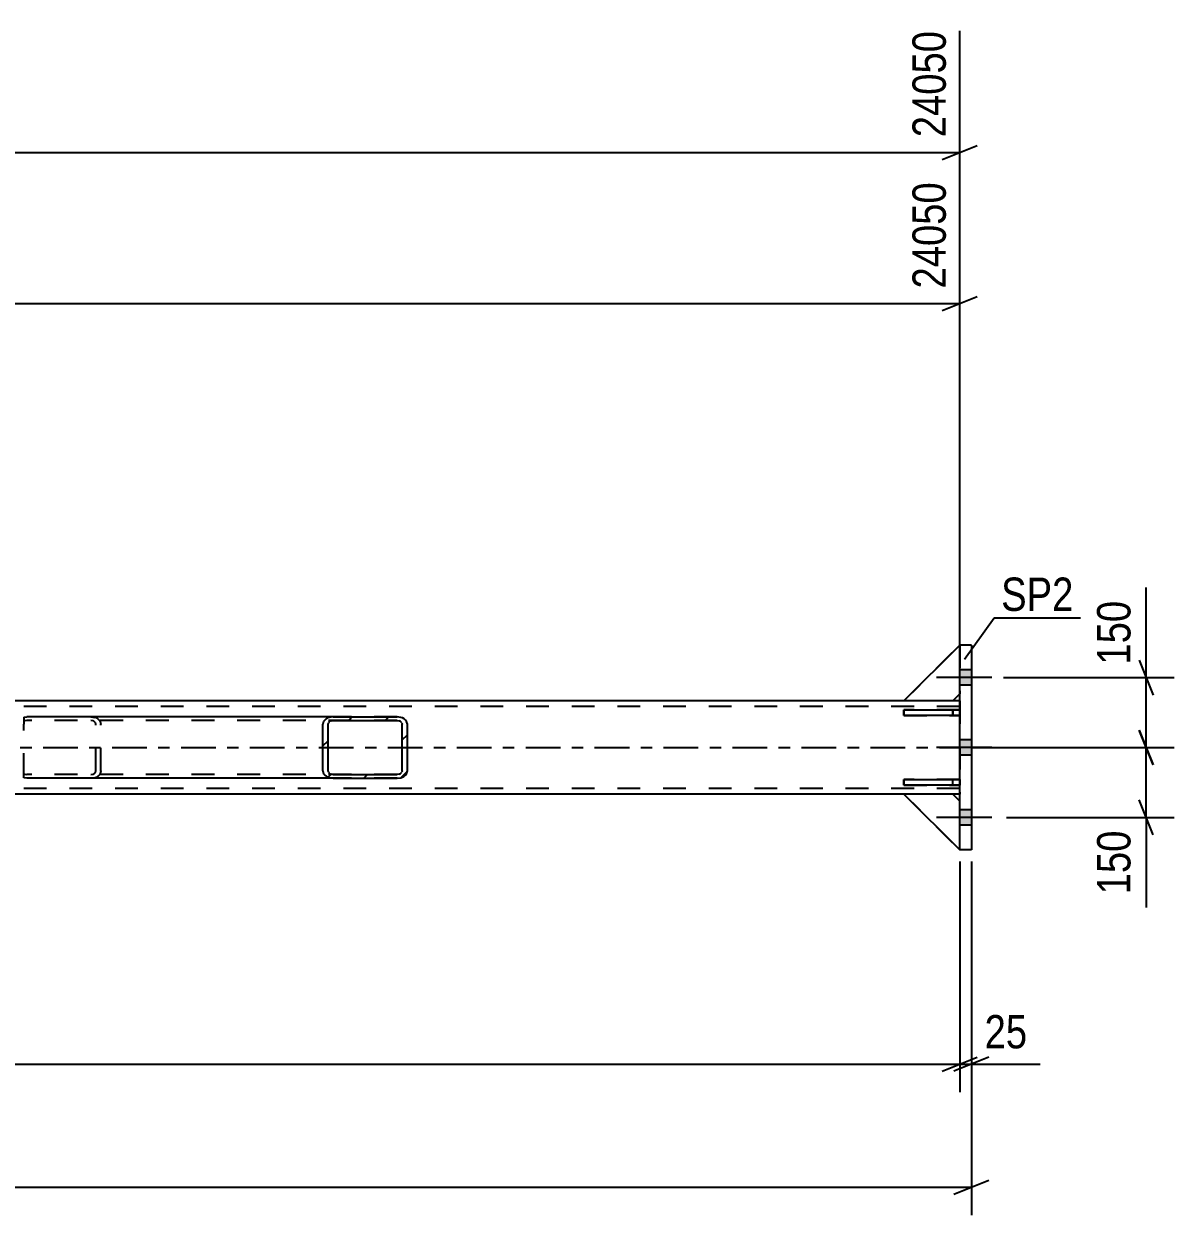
# Model space of a CAD drawing. Header units: millimetres. Extents: x -400 to 789, y -648 to 193.
# Drawn here: x 563.6 to 662.3, y -285.5 to -183.2 of the extents above; entities that cross this region are included whole.
import ezdxf

# ---------------------------------------------------------------- set-up
doc = ezdxf.new("R2010")
doc.units = ezdxf.units.MM
doc.linetypes.add('DXK_LINE_DOT2', pattern=[3.9198, 1.9599, -1.9599])
doc.linetypes.add('DXK_LINE_DOT3', pattern=[5.9187, 2.979, -0.9799, 0.9799, -0.9799])
doc.styles.add('Arial Narrow', font='ARIALN.TTF', dxfattribs={"height": 0.2})

# ---------------------------------------------------------------- blocks, each defined once
blk = doc.blocks.new('Part-392021936-4080 - 4046')
at = {"color": 2, "linetype": 'Continuous'}
for p, q in [((643.93, -254.15), (643.93, -236.55)), ((644.93, -236.55), (643.93, -236.55)), ((644.93, -236.55), (644.93, -254.15)), ((644.93, -254.15), (643.93, -254.15))]:
    blk.add_line(p, q, dxfattribs=at)
blk = doc.blocks.new('Part-392021936-4125 - 4046')
at = {"color": 2, "linetype": 'Continuous'}
for p, q in [((639.13, -241.35), (-287.06, -241.35)), ((643.93, -241.35), (643.33, -241.35)), ((639.13, -249.35), (442.94, -249.35)), ((643.93, -249.35), (643.33, -249.35))]:
    blk.add_line(p, q, dxfattribs=at)
at = {"color": 7, "linetype": 'DXK_LINE_DOT2'}
for p, q in [((643.33, -241.35), (639.13, -241.35)), ((643.93, -241.35), (643.93, -249.35)), ((643.93, -241.83), (-287.06, -241.83)), ((643.93, -248.87), (-287.06, -248.87)), ((643.93, -249.35), (-161.06, -249.35)), ((643.33, -249.35), (639.13, -249.35))]:
    blk.add_line(p, q, dxfattribs=at)
at = {"color": 7, "linetype": 'DXK_LINE_DOT3'}
blk.add_line((-287.06, -245.35), (643.93, -245.35), dxfattribs=at)
blk = doc.blocks.new('Part-392021936-4110 - 4046')
at = {"linetype": 'Continuous'}
h = blk.add_hatch(dxfattribs=at)
h.set_pattern_fill('', scale=0.7, style=0, pattern_type=0)
h.set_pattern_definition([(45, (595.9531, -247.9456), (-1.57154, 1.57154), [])])
h.paths.add_polyline_path([(595.62, -247.99), (595.95, -247.95), (596.24, -247.81), (596.43, -247.6), (596.5, -247.35), (596.5, -243.35), (596.43, -243.11), (596.24, -242.9), (595.95, -242.76), (595.62, -242.71), (590.13, -242.71), (589.79, -242.76), (589.5, -242.9), (589.31, -243.11), (589.25, -243.35), (589.25, -247.35), (589.31, -247.6), (589.5, -247.81), (589.79, -247.95), (590.13, -247.99)])
h.paths.add_polyline_path([(589.96, -247.65), (589.82, -247.58), (589.72, -247.48), (589.69, -247.35), (589.69, -243.35), (589.72, -243.23), (589.82, -243.13), (589.96, -243.06), (590.13, -243.03), (595.62, -243.03), (595.79, -243.06), (595.93, -243.13), (596.02, -243.23), (596.06, -243.35), (596.06, -247.35), (596.02, -247.48), (595.93, -247.58), (595.79, -247.65), (595.62, -247.67), (590.13, -247.67)])
at = {"color": 2, "linetype": 'Continuous'}
for p, q in [((563.58, -242.75), (563.83, -242.71)), ((563.58, -242.75), (563.58, -243.35)), ((590.13, -242.71), (563.83, -242.71)), ((589.31, -243.11), (589.25, -243.35)), ((589.25, -247.35), (589.25, -243.35)), ((589.69, -243.35), (589.72, -243.23)), ((589.69, -247.35), (589.69, -243.35)), ((590.13, -242.71), (589.79, -242.76)), ((589.96, -243.06), (590.13, -243.03)), ((590.13, -242.71), (595.62, -242.71)), ((590.13, -243.03), (595.62, -243.03)), ((595.95, -242.76), (595.62, -242.71)), ((595.62, -243.03), (595.79, -243.06)), ((596.02, -243.23), (596.06, -243.35)), ((596.06, -247.35), (596.06, -243.35)), ((596.5, -243.35), (596.43, -243.11)), ((596.5, -247.35), (596.5, -243.35)), ((563.58, -247.95), (563.58, -247.35)), ((589.25, -247.35), (589.31, -247.6)), ((589.72, -247.48), (589.69, -247.35)), ((596.06, -247.35), (596.02, -247.48)), ((596.43, -247.6), (596.5, -247.35)), ((563.58, -247.96), (563.58, -247.95)), ((563.83, -247.99), (563.58, -247.96)), ((590.13, -247.99), (563.83, -247.99)), ((589.79, -247.95), (590.13, -247.99)), ((590.13, -247.67), (589.96, -247.65)), ((590.13, -247.67), (595.62, -247.67)), ((590.13, -247.99), (595.62, -247.99)), ((595.79, -247.65), (595.62, -247.67)), ((595.62, -247.99), (595.95, -247.95))]:
    blk.add_line(p, q, dxfattribs=at)
at = {"color": 7, "linetype": 'DXK_LINE_DOT2'}
for p, q in [((563.58, -242.75), (563.58, -243.1)), ((563.66, -243.06), (563.58, -243.1)), ((563.58, -247.81), (563.58, -243.35)), ((563.83, -243.03), (563.66, -243.06)), ((595.62, -243.03), (563.83, -243.03)), ((569.32, -242.71), (569.66, -242.76)), ((569.49, -243.06), (569.32, -243.03)), ((569.76, -243.35), (569.73, -243.23)), ((569.76, -247.35), (569.76, -243.35)), ((570.14, -243.11), (570.2, -243.35)), ((570.2, -247.35), (570.2, -243.35)), ((595.62, -242.71), (590.13, -242.71)), ((569.73, -247.48), (569.76, -247.35)), ((570.2, -247.35), (570.14, -247.6)), ((563.58, -247.61), (563.66, -247.65)), ((563.66, -247.65), (563.83, -247.67)), ((595.62, -247.67), (563.83, -247.67)), ((569.32, -247.67), (569.49, -247.65)), ((569.66, -247.95), (569.32, -247.99)), ((595.62, -247.99), (590.13, -247.99))]:
    blk.add_line(p, q, dxfattribs=at)
for centre, radius, start, end in [((569.39, -243.45), 0.401, 32.4104, 75.4453), ((569.46, -243.54), 0.802, 32.4104, 75.4453), ((569.39, -247.26), 0.401, 284.5547, 327.5896), ((569.46, -247.17), 0.802, 284.5547, 327.5896)]:
    blk.add_arc(centre, radius, start, end, dxfattribs=at)
at = {"color": 2, "linetype": 'Continuous'}
for centre, radius, start, end in [((589.99, -243.54), 0.802, 104.5547, 147.5896), ((590.06, -243.45), 0.401, 104.5547, 147.5896), ((595.68, -243.45), 0.401, 32.4104, 75.4453), ((595.75, -243.54), 0.802, 32.4104, 75.4453), ((589.99, -247.17), 0.802, 212.4104, 255.4453), ((590.06, -247.26), 0.401, 212.4104, 255.4453), ((595.68, -247.26), 0.401, 284.5547, 327.5896), ((595.75, -247.17), 0.802, 284.5547, 327.5896)]:
    blk.add_arc(centre, radius, start, end, dxfattribs=at)
blk = doc.blocks.new('Part-392021936-4153 - 4046')
at = {"color": 7, "linetype": 'DXK_LINE_DOT2'}
for p, q in [((639.13, -241.35), (643.93, -236.55)), ((643.93, -236.55), (643.93, -240.75)), ((643.33, -241.35), (639.13, -241.35)), ((643.93, -240.75), (643.33, -241.35))]:
    blk.add_line(p, q, dxfattribs=at)
blk = doc.blocks.new('Part-392021936-4144 - 4046')
at = {"color": 2, "linetype": 'Continuous'}
for p, q in [((639.13, -242.59), (639.13, -242.11)), ((639.13, -242.11), (643.93, -242.11)), ((643.93, -242.11), (643.93, -242.59)), ((643.93, -242.59), (639.13, -242.59))]:
    blk.add_line(p, q, dxfattribs=at)
at = {"color": 7, "linetype": 'DXK_LINE_DOT2'}
blk.add_line((643.33, -242.59), (643.33, -242.11), dxfattribs=at)
blk = doc.blocks.new('Part-392021936-4206 - 4046')
at = {"color": 7, "linetype": 'DXK_LINE_DOT2'}
for p, q in [((643.33, -249.35), (639.13, -249.35)), ((639.13, -249.35), (643.93, -254.15)), ((643.93, -249.95), (643.33, -249.35)), ((643.93, -254.15), (643.93, -249.95))]:
    blk.add_line(p, q, dxfattribs=at)
blk = doc.blocks.new('Bolt-392021936-4249 - 4046')
at = {"linetype": 'Continuous'}
for points in [[(643.93, -238.69), (643.93, -240.01), (644.93, -240.01), (644.93, -238.69)], [(643.93, -238.69), (643.93, -240.01), (644.93, -240.01), (644.93, -238.69)], [(643.93, -238.69), (643.93, -240.01), (644.93, -240.01), (644.93, -238.69)], [(643.93, -238.69), (643.93, -240.01), (644.93, -240.01), (644.93, -238.69)], [(643.93, -244.69), (643.93, -246.01), (644.93, -246.01), (644.93, -244.69)], [(643.93, -244.69), (643.93, -246.01), (644.93, -246.01), (644.93, -244.69)], [(643.93, -250.69), (643.93, -252.01), (644.93, -252.01), (644.93, -250.69)], [(643.93, -250.69), (643.93, -252.01), (644.93, -252.01), (644.93, -250.69)], [(643.93, -250.69), (643.93, -252.01), (644.93, -252.01), (644.93, -250.69)], [(643.93, -250.69), (643.93, -252.01), (644.93, -252.01), (644.93, -250.69)]]:
    blk.add_hatch(color=1, dxfattribs=at).paths.add_polyline_path(points)
at = {"color": 1, "linetype": 'Continuous'}
for p, q in [((646.69, -239.35), (641.93, -239.35)), ((646.69, -239.35), (641.93, -239.35)), ((646.69, -239.35), (641.93, -239.35)), ((646.69, -239.35), (641.93, -239.35)), ((644.93, -238.69), (643.93, -238.69)), ((644.93, -238.69), (643.93, -238.69)), ((644.93, -238.69), (643.93, -238.69)), ((644.93, -238.69), (643.93, -238.69)), ((644.93, -240.01), (643.93, -240.01)), ((644.93, -240.01), (643.93, -240.01)), ((644.93, -240.01), (643.93, -240.01)), ((644.93, -240.01), (643.93, -240.01)), ((646.69, -245.35), (641.93, -245.35)), ((646.69, -245.35), (641.93, -245.35)), ((644.93, -244.69), (643.93, -244.69)), ((644.93, -244.69), (643.93, -244.69)), ((644.93, -246.01), (643.93, -246.01)), ((644.93, -246.01), (643.93, -246.01)), ((646.69, -251.35), (641.93, -251.35)), ((646.69, -251.35), (641.93, -251.35)), ((646.69, -251.35), (641.93, -251.35)), ((646.69, -251.35), (641.93, -251.35)), ((644.93, -250.69), (643.93, -250.69)), ((644.93, -250.69), (643.93, -250.69)), ((644.93, -250.69), (643.93, -250.69)), ((644.93, -250.69), (643.93, -250.69)), ((644.93, -252.01), (643.93, -252.01)), ((644.93, -252.01), (643.93, -252.01)), ((644.93, -252.01), (643.93, -252.01)), ((644.93, -252.01), (643.93, -252.01))]:
    blk.add_line(p, q, dxfattribs=at)
blk = doc.blocks.new('Part-392021936-4129 - 4046')
at = {"color": 7, "linetype": 'DXK_LINE_DOT2'}
for p, q in [((639.13, -241.35), (643.93, -236.55)), ((643.93, -236.55), (643.93, -240.75)), ((643.33, -241.35), (639.13, -241.35)), ((643.93, -240.75), (643.33, -241.35))]:
    blk.add_line(p, q, dxfattribs=at)
blk = doc.blocks.new('Part-392021936-4132 - 4046')
at = {"color": 7, "linetype": 'DXK_LINE_DOT2'}
for p, q in [((643.33, -249.35), (639.13, -249.35)), ((639.13, -249.35), (643.93, -254.15)), ((643.93, -249.95), (643.33, -249.35)), ((643.93, -254.15), (643.93, -249.95))]:
    blk.add_line(p, q, dxfattribs=at)
blk = doc.blocks.new('Part-392021936-4135 - 4046')
at = {"color": 2, "linetype": 'Continuous'}
for p, q in [((643.33, -249.35), (639.13, -249.35)), ((639.13, -249.35), (643.93, -254.15)), ((643.93, -249.95), (643.33, -249.35))]:
    blk.add_line(p, q, dxfattribs=at)
at = {"color": 7, "linetype": 'DXK_LINE_DOT2'}
blk.add_line((643.93, -254.15), (643.93, -249.95), dxfattribs=at)
blk = doc.blocks.new('Part-392021936-4141 - 4046')
at = {"color": 2, "linetype": 'Continuous'}
for p, q in [((639.13, -248.59), (639.13, -248.11)), ((639.13, -248.11), (643.93, -248.11)), ((643.93, -248.59), (639.13, -248.59)), ((643.93, -248.11), (643.93, -248.59))]:
    blk.add_line(p, q, dxfattribs=at)
at = {"color": 7, "linetype": 'DXK_LINE_DOT2'}
blk.add_line((643.33, -248.59), (643.33, -248.11), dxfattribs=at)
blk = doc.blocks.new('Part-392021936-4147 - 4046')
at = {"color": 7, "linetype": 'DXK_LINE_DOT2'}
for p, q in [((643.93, -248.11), (639.13, -248.11)), ((639.13, -248.11), (639.13, -248.59)), ((639.13, -248.59), (643.93, -248.59)), ((643.33, -248.59), (643.33, -248.11)), ((643.93, -248.59), (643.93, -248.11))]:
    blk.add_line(p, q, dxfattribs=at)
blk = doc.blocks.new('Part-392021936-4150 - 4046')
at = {"color": 7, "linetype": 'DXK_LINE_DOT2'}
for p, q in [((643.93, -242.11), (639.13, -242.11)), ((639.13, -242.11), (639.13, -242.59)), ((643.33, -242.11), (643.33, -242.59)), ((643.93, -242.59), (643.93, -242.11)), ((639.13, -242.59), (643.93, -242.59))]:
    blk.add_line(p, q, dxfattribs=at)
blk = doc.blocks.new('Part-392021936-4156 - 4046')
at = {"color": 2, "linetype": 'Continuous'}
for p, q in [((639.13, -241.35), (643.93, -236.55)), ((643.33, -241.35), (639.13, -241.35)), ((643.93, -240.75), (643.33, -241.35))]:
    blk.add_line(p, q, dxfattribs=at)
at = {"color": 7, "linetype": 'DXK_LINE_DOT2'}
blk.add_line((643.93, -240.75), (643.93, -236.55), dxfattribs=at)
blk = doc.blocks.new('StraightDimension-392021936-39871 - 4046')
at = {"color": 7, "linetype": 'Continuous'}
for p, q in [((659.33, -243.85), (660.53, -246.85)), ((644.93, -245.35), (662.33, -245.35)), ((659.93, -251.35), (659.93, -245.35)), ((660.53, -252.85), (659.33, -249.85)), ((647.93, -251.35), (662.33, -251.35)), ((659.93, -251.35), (659.93, -259.09)), ((659.93, -251.35), (659.93, -259.09))]:
    blk.add_line(p, q, dxfattribs=at)
at = {"color": 0}
blk.add_wipeout([(659.18, -251.88), (654.98, -251.88), (654.98, -258.56), (659.18, -258.56)], dxfattribs=at)
at = {"color": 3, "style": 'Arial Narrow'}
blk.add_text('150', height=2.863, rotation=90.0002, dxfattribs=at).set_placement((658.58, -257.96))
blk = doc.blocks.new('StraightDimension-392021936-4620 - 4046')
at = {"color": 7, "linetype": 'Continuous'}
for p, q in [((438.3, -238.05), (438.3, -183.8)), ((643.93, -239.75), (643.93, -183.8)), ((439.8, -193.64), (436.8, -194.84)), ((438.3, -194.24), (643.93, -194.24)), ((642.43, -194.84), (645.43, -193.64))]:
    blk.add_line(p, q, dxfattribs=at)
at = {"color": 0}
blk.add_wipeout([(545.37, -193.49), (545.37, -189.29), (536.86, -189.29), (536.86, -193.49)], dxfattribs=at)
at = {"color": 3, "style": 'Arial Narrow'}
blk.add_text('5141', height=2.863, dxfattribs=at).set_placement((537.46, -192.89))
at = {"color": 0, "linetype": 'Continuous'}
blk.add_wipeout([(643.33, -183.2), (639.13, -183.2), (639.13, -193.54), (643.33, -193.54)], dxfattribs=at)
at = {"color": 3, "linetype": 'Continuous', "style": 'Arial Narrow'}
blk.add_text('24050', height=2.863, rotation=90.0002, dxfattribs=at).set_placement((642.73, -192.94))
blk = doc.blocks.new('StraightDimension-392021936-24694 - 4046')
at = {"color": 7, "linetype": 'Continuous'}
for p, q in [((644.93, -255.15), (644.93, -285.52)), ((-300.96, -283.12), (644.93, -283.12)), ((643.43, -283.72), (646.43, -282.52))]:
    blk.add_line(p, q, dxfattribs=at)
blk = doc.blocks.new('StraightDimension-392021936-24770 - 4046')
at = {"color": 7, "linetype": 'Continuous'}
for p, q in [((643.93, -255.15), (643.93, -274.94)), ((644.93, -255.15), (644.93, -274.94)), ((642.43, -273.14), (645.43, -271.94)), ((646.43, -271.94), (643.43, -273.14)), ((643.93, -272.54), (644.93, -272.54)), ((644.93, -272.54), (650.84, -272.54)), ((644.93, -272.54), (650.84, -272.54))]:
    blk.add_line(p, q, dxfattribs=at)
at = {"color": 0}
blk.add_wipeout([(650.32, -271.79), (650.32, -267.59), (645.46, -267.59), (645.46, -271.79)], dxfattribs=at)
at = {"color": 3, "style": 'Arial Narrow'}
blk.add_text('25', height=2.863, dxfattribs=at).set_placement((646.06, -271.19))
blk = doc.blocks.new('StraightDimension-392021936-24771 - 4046')
at = {"color": 7, "linetype": 'Continuous'}
for p, q in [((643.93, -255.15), (643.93, -274.94)), ((642.43, -273.14), (645.43, -271.94)), ((-299.96, -272.54), (643.93, -272.54))]:
    blk.add_line(p, q, dxfattribs=at)
blk = doc.blocks.new('StraightDimension-392021936-30478 - 4046')
at = {"color": 7, "linetype": 'Continuous'}
for p, q in [((643.93, -240.35), (643.93, -196.79)), ((642.43, -207.83), (645.43, -206.63)), ((-166.35, -207.23), (643.93, -207.23))]:
    blk.add_line(p, q, dxfattribs=at)
at = {"color": 0, "linetype": 'Continuous'}
blk.add_wipeout([(643.33, -196.19), (639.13, -196.19), (639.13, -206.53), (643.33, -206.53)], dxfattribs=at)
at = {"color": 3, "linetype": 'Continuous', "style": 'Arial Narrow'}
blk.add_text('24050', height=2.863, rotation=90.0002, dxfattribs=at).set_placement((642.73, -205.93))
blk = doc.blocks.new('StraightDimension-392021936-39870 - 4046')
at = {"color": 7, "linetype": 'Continuous'}
for p, q in [((659.93, -239.35), (659.93, -231.62)), ((659.93, -239.35), (659.93, -231.62)), ((659.33, -237.85), (660.53, -240.85)), ((647.69, -239.35), (662.33, -239.35)), ((659.93, -245.35), (659.93, -239.35)), ((660.53, -246.85), (659.33, -243.85)), ((644.93, -245.35), (662.33, -245.35))]:
    blk.add_line(p, q, dxfattribs=at)
at = {"color": 0}
blk.add_wipeout([(659.18, -232.14), (654.98, -232.14), (654.98, -238.83), (659.18, -238.83)], dxfattribs=at)
at = {"color": 3, "style": 'Arial Narrow'}
blk.add_text('150', height=2.863, rotation=90.0002, dxfattribs=at).set_placement((658.58, -238.23))
blk = doc.blocks.new('Mark-392021936-4076 - 4046')
at = {"color": 30, "linetype": 'Continuous'}
for p, q in [((644.32, -237.76), (646.88, -234.22)), ((646.88, -234.22), (654.29, -234.22))]:
    blk.add_line(p, q, dxfattribs=at)
at = {"color": 0}
blk.add_wipeout([(653.69, -233.62), (653.69, -230.62), (647.48, -230.62), (647.48, -233.62)], dxfattribs=at)
blk.add_wipeout([(653.69, -233.62), (653.69, -230.62), (647.48, -230.62), (647.48, -233.62)], dxfattribs=at)
at = {"color": 3, "style": 'Arial Narrow'}
blk.add_text('SP2', height=2.863, dxfattribs=at).set_placement((647.48, -233.62))

msp = doc.modelspace()

# ---------------------------------------------------------------- block references
for name in ['Part-392021936-4153 - 4046', 'Part-392021936-4129 - 4046', 'Part-392021936-4156 - 4046', 'Part-392021936-4080 - 4046', 'Bolt-392021936-4249 - 4046', 'Part-392021936-4125 - 4046', 'Part-392021936-4144 - 4046', 'Part-392021936-4150 - 4046', 'Part-392021936-4110 - 4046', 'Part-392021936-4141 - 4046', 'Part-392021936-4147 - 4046', 'Part-392021936-4206 - 4046', 'Part-392021936-4132 - 4046', 'Part-392021936-4135 - 4046']:
    msp.add_blockref(name, (0, 0))

# ---------------------------------------------------------------- next in the draw order: block references
for name in ['StraightDimension-392021936-4620 - 4046', 'StraightDimension-392021936-39871 - 4046']:
    msp.add_blockref(name, (0, 0))

# ---------------------------------------------------------------- next in the draw order: block references
for name in ['StraightDimension-392021936-30478 - 4046', 'StraightDimension-392021936-24694 - 4046']:
    msp.add_blockref(name, (0, 0))

# ---------------------------------------------------------------- next in the draw order: block references
for name in ['StraightDimension-392021936-39870 - 4046', 'StraightDimension-392021936-24770 - 4046']:
    msp.add_blockref(name, (0, 0))

# ---------------------------------------------------------------- next in the draw order: block references
for name in ['Mark-392021936-4076 - 4046', 'StraightDimension-392021936-24771 - 4046']:
    msp.add_blockref(name, (0, 0))

doc.saveas('drawing.dxf')
